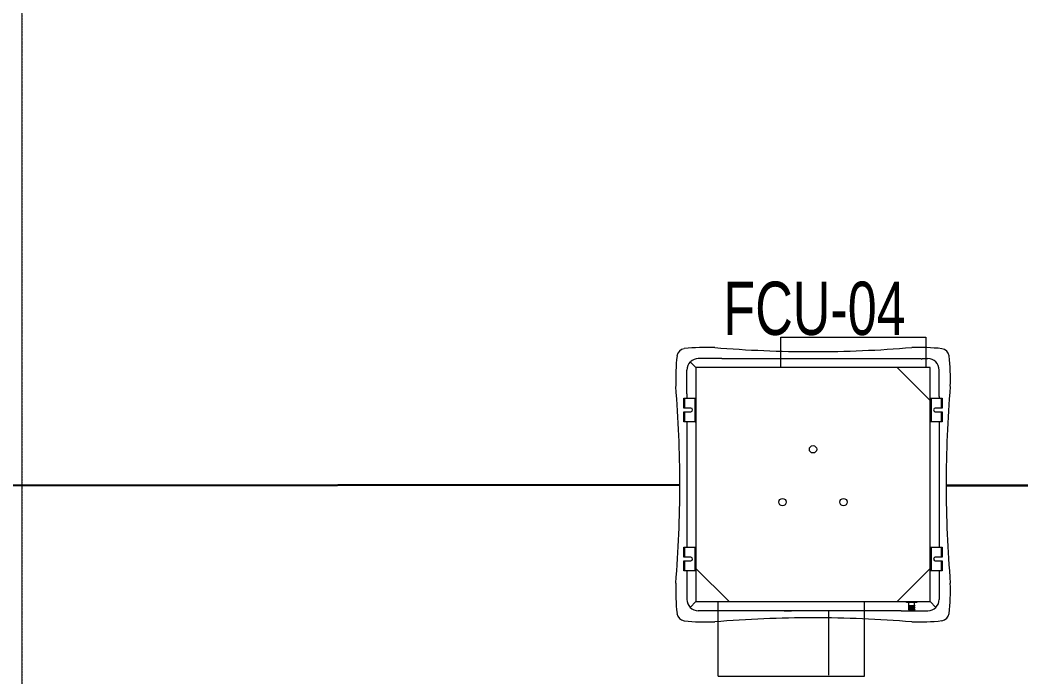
# Model space of a CAD drawing. Extents: x -1457 to 23780, y -2071 to 4205.
# Drawn here: x 9235 to 9479.4, y 2544.2 to 2704.7 of the extents above; entities that cross this region are included whole.
import ezdxf
from ezdxf.enums import TextEntityAlignment as Align

# ---------------------------------------------------------------- set-up
doc = ezdxf.new("R2010")
doc.units = 0
doc.header["$MEASUREMENT"] = 0
doc.linetypes.add('HIDDEN', pattern=[0.375, 0.25, -0.125])
doc.layers.get('0').update_dxf_attribs({"color": 9, "lineweight": 9})
for name, color, linetype, lineweight in [('E-KABLO', 7, 'Continuous', 30), ('M-TEFRIS2-015', 129, 'Continuous', 9), ('T-FC-KASETLİ-TAVAN', 230, 'Continuous', 9), ('T-FC-NUMARA', 62, 'Continuous', 9)]:
    doc.layers.add(name, color=color, linetype=linetype, lineweight=lineweight)
doc.styles.add('LUCIDASANS', font='arial.ttf', dxfattribs={"width": 0.8})

# ---------------------------------------------------------------- blocks, each defined once
blk = doc.blocks.new('A$C718138C8')
at = {"color": 252, "lineweight": 0}
for p, q in [((153.82, 15.43), (147.35, 15.43)), ((154.3, 15.43), (153.82, 15.43)), ((154.3, 15.93), (154.3, 16.13)), ((154.3, 16.13), (156.75, 16.13)), ((154.3, 15.93), (156.75, 15.93)), ((154.3, 13.43), (154.3, 15.93)), ((156.75, 16.13), (156.75, 14.48)), ((157.65, 16.13), (160.1, 16.13)), ((157.65, 14.48), (157.65, 16.13)), ((157.65, 15.93), (160.1, 15.93)), ((160.1, 16.13), (160.1, 15.93)), ((160.1, 15.93), (160.1, 13.43)), ((190.7, 15.43), (160.1, 15.43)), ((190.7, 15.93), (190.7, 16.13)), ((190.7, 16.13), (193.15, 16.13)), ((190.7, 13.43), (190.7, 15.93)), ((190.7, 15.93), (193.15, 15.93)), ((193.15, 16.13), (193.15, 14.48)), ((194.05, 16.13), (196.5, 16.13)), ((194.05, 14.48), (194.05, 16.13)), ((194.05, 15.93), (196.5, 15.93)), ((196.5, 16.13), (196.5, 15.93)), ((196.5, 15.93), (196.5, 13.43)), ((197.57, 15.43), (196.5, 15.43)), ((197.57, 15.43), (203.35, 15.43)), ((144.55, 6.16), (144.55, 12.63)), ((145.4, 14.64), (146.83, 13.2)), ((154.3, 13.43), (160.1, 13.43)), ((154.3, 13.23), (154.3, 13.43)), ((154.9, 13.23), (154.8, 13.23)), ((160.1, 13.43), (160.1, 13.23)), ((190.7, 13.43), (196.5, 13.43)), ((190.7, 13.43), (190.7, 13.23)), ((196.5, 13.43), (196.5, 13.23)), ((203.97, 13.2), (205.35, 14.59)), ((206.15, 10.93), (206.15, 12.63)), ((206.15, 6.86), (206.15, 10.99)), ((128.6, 7.75), (128.6, -27.95)), ((128.6, 7.75), (128.8, 7.75)), ((128.8, 7.75), (146.6, 7.75)), ((146.6, 7.75), (146.8, 7.75)), ((144.55, -36.85), (144.55, 6.16)), ((206.15, 6.86), (206.15, -36.85)), ((144.55, -8.33), (144.55, -10.11)), ((204, -7.47), (211.4, -7.47)), ((211.4, -7.47), (211.4, -42.87)), ((144.35, -19.14), (128.8, -19.14)), ((128.6, -27.95), (128.8, -27.95)), ((128.8, -27.95), (146.6, -27.95)), ((146.6, -27.95), (146.8, -27.95)), ((144.55, -36.85), (144.55, -43.37)), ((144.6, -38.82), (144.77, -38.72)), ((144.6, -38.82), (144.6, -40.12)), ((144.77, -38.72), (144.87, -38.72)), ((144.77, -40.22), (144.77, -38.72)), ((144.87, -38.72), (144.87, -40.22)), ((144.87, -38.77), (145.17, -38.77)), ((145.17, -38.77), (145.27, -38.72)), ((145.17, -38.77), (145.17, -40.17)), ((145.27, -38.72), (145.37, -38.72)), ((145.27, -40.22), (145.27, -38.72)), ((145.37, -38.72), (145.37, -40.22)), ((145.37, -38.77), (145.67, -38.77)), ((145.67, -38.77), (145.77, -38.72)), ((145.67, -38.77), (145.67, -40.17)), ((145.77, -40.22), (145.77, -38.72)), ((145.77, -38.72), (145.87, -38.72)), ((145.87, -38.72), (145.87, -40.22)), ((145.87, -38.77), (146.6, -38.77)), ((146.6, -38.22), (146.8, -38.22)), ((146.6, -38.77), (146.6, -38.22)), ((146.6, -39.27), (146.6, -38.77)), ((206.15, -36.85), (206.15, -41.72)), ((144.77, -40.22), (144.6, -40.12)), ((144.87, -40.22), (144.77, -40.22)), ((144.87, -40.17), (145.17, -40.17)), ((145.27, -40.22), (145.17, -40.17)), ((145.37, -40.22), (145.27, -40.22)), ((145.37, -40.17), (145.67, -40.17)), ((145.77, -40.22), (145.67, -40.17)), ((145.87, -40.22), (145.77, -40.22)), ((145.87, -40.17), (146.6, -40.17)), ((146.6, -39.27), (146.8, -39.27)), ((146.6, -39.47), (146.6, -39.27)), ((146.6, -39.67), (146.6, -39.47)), ((146.8, -39.67), (146.6, -39.67)), ((146.6, -40.17), (146.6, -39.67)), ((146.6, -40.72), (146.6, -40.17)), ((146.8, -40.72), (146.6, -40.72)), ((146.83, -43.94), (145.39, -45.37)), ((146.8, -43.17), (146.8, -43.47)), ((154.3, -44.17), (154.3, -43.97)), ((160.1, -43.97), (160.1, -44.17)), ((190.7, -44.17), (190.7, -43.97)), ((196.5, -43.97), (196.5, -44.17)), ((211.4, -42.87), (204, -42.87)), ((206.15, -42.1), (206.15, -43.37)), ((153.82, -46.17), (147.35, -46.17)), ((154.3, -46.17), (153.82, -46.17)), ((160.1, -44.17), (154.3, -44.17)), ((154.3, -46.67), (154.3, -44.17)), ((156.75, -45.22), (156.75, -46.87)), ((157.65, -46.87), (157.65, -45.22)), ((160.1, -44.17), (160.1, -46.67)), ((190.7, -46.17), (160.1, -46.17)), ((190.7, -46.67), (190.7, -44.17)), ((196.5, -44.17), (190.7, -44.17)), ((193.15, -45.22), (193.15, -46.87)), ((194.05, -46.87), (194.05, -45.22)), ((196.5, -44.17), (196.5, -46.67)), ((196.87, -46.17), (196.5, -46.17)), ((196.87, -46.17), (203.35, -46.17)), ((156.75, -46.67), (154.3, -46.67)), ((154.3, -46.87), (154.3, -46.67)), ((156.75, -46.87), (154.3, -46.87)), ((160.1, -46.67), (157.65, -46.67)), ((160.1, -46.87), (157.65, -46.87)), ((160.1, -46.67), (160.1, -46.87)), ((193.15, -46.67), (190.7, -46.67)), ((190.7, -46.87), (190.7, -46.67)), ((193.15, -46.87), (190.7, -46.87)), ((196.5, -46.67), (194.05, -46.67)), ((196.5, -46.87), (194.05, -46.87)), ((196.5, -46.67), (196.5, -46.87))]:
    blk.add_line(p, q, dxfattribs=at)
for p, q in [((146.8, 5.13), (154.9, 13.23)), ((146.8, 13.13), (146.8, 12.03)), ((146.8, 12.73), (146.8, 12.43)), ((147.3, 13.23), (146.9, 13.23)), ((154.9, 13.23), (147.3, 13.23)), ((158.16, 13.23), (154.9, 13.23)), ((190.7, 13.23), (158.16, 13.23)), ((195.9, 13.23), (190.7, 13.23)), ((196.5, 13.23), (196, 13.23)), ((203.9, 13.23), (196.5, 13.23)), ((204, 5.13), (204, 13.13)), ((204, 12.43), (204, 12.73)), ((146.8, 12.03), (146.8, 5.13)), ((146.8, 5.13), (146.8, -43.87)), ((204, -7.47), (204, 5.13)), ((204, -35.87), (204, -7.47)), ((146.8, -35.87), (154.9, -43.97)), ((204, -35.87), (195.92, -43.97)), ((204, -42.87), (204, -35.87)), ((146.8, -38.22), (146.8, -39.27)), ((146.8, -39.27), (146.8, -39.47)), ((146.8, -39.47), (146.8, -39.67)), ((146.8, -39.67), (146.8, -40.72)), ((146.9, -43.97), (147.3, -43.97)), ((147.3, -43.97), (158.44, -43.97)), ((158.44, -43.97), (195.92, -43.97)), ((195.92, -43.97), (203.9, -43.97)), ((204, -43.87), (204, -42.87)), ((204, -43.47), (204, -43.17))]:
    blk.add_line(p, q)
for centre in [(171.1, -7.92), (184, -15.37), (171.1, -22.81)]:
    blk.add_circle(centre, 0.9, dxfattribs=at)
for centre, radius, start, end in [((144.12, 15.85), 2, 96.5483, 173.6548), ((149.59, -31.84), 50, 88.068, 96.5483), ((175.35, 305.63), 288.5, 265.2133, 270), ((175.35, 305.63), 288.5, 270, 274.7719), ((201.11, -31.84), 50, 83.4517, 91.932), ((206.58, 15.85), 2, 6.3452, 83.4517), ((191.82, 10.54), 50, 173.6548, 182.1901), ((158.88, 10.54), 50, 357.8099, 6.3452), ((146.9, 13.13), 0.1, 134.9586, 180), ((146.9, 13.13), 0.1, 90, 134.9586), ((203.9, 13.13), 0.1, 45.0414, 90), ((203.9, 13.13), 0.1, 0, 45.0414), ((-145.65, -15.37), 288.5, 0, 4.7719), ((496.35, -15.37), 288.5, 175.2281, 180), ((-145.65, -15.37), 288.5, 355.2133, 0), ((496.35, -15.37), 288.5, 180, 184.7867), ((191.82, -41.13), 50, 178.0684, 186.5277), ((158.88, -41.13), 50, 353.4723, 1.9316), ((146.9, -43.87), 0.1, 180, 225.0414), ((146.9, -43.87), 0.1, 225.0414, 270), ((203.9, -43.87), 0.1, 270, 0), ((144.13, -46.58), 2, 186.5277, 263.4723), ((149.59, 1.1), 50, 263.4723, 271.9334), ((175.35, -336.37), 288.5, 90, 94.7867), ((175.35, -336.37), 288.5, 85.2281, 90), ((201.11, 1.1), 50, 268.0666, 276.5277), ((206.57, -46.58), 2, 276.5277, 353.4723)]:
    blk.add_arc(centre, radius, start, end)
for centre, radius, start, end in [((147.31, 12.72), 2.71, 89.2423, 135.0273), ((203.38, 12.72), 2.72, 43.4512, 90.6949), ((147.44, 12.59), 2.89, 135.0273, 179.2423), ((157.2, 14.48), 0.45, 180, 0), ((193.6, 14.48), 0.45, 180, 0), ((203.26, 12.59), 2.89, 0.7887, 43.545), ((147.44, -43.33), 2.89, 180.7417, 224.9567), ((203.35, -43.37), 2.8, 270, 0), ((206.27, -41.91), 0.225, 123.1177, 236.9215), ((147.31, -43.45), 2.71, 224.9567, 270.7417), ((157.2, -45.22), 0.45, 0, 180), ((193.6, -45.22), 0.45, 0, 180)]:
    blk.add_arc(centre, radius, start, end, dxfattribs=at)

msp = doc.modelspace()

# ---------------------------------------------------------------- linework, layer by layer
at = {"layer": 'E-KABLO', "color": 6}
for p, q in [((9396.12, 2591.17), (8949.29, 2590.57)), ((9781.21, 2590.96), (9461.12, 2590.96))]:
    msp.add_line(p, q, dxfattribs=at)
at = {"layer": 'M-TEFRIS2-015', "linetype": 'HIDDEN', "lineweight": 0}
msp.add_line((9235.5, 2743), (9235.5, 2447), dxfattribs=at)
at = {"layer": 'M-TEFRIS2-015', "linetype": 'HIDDEN', "lineweight": 0, "const_width": 0.2}
msp.add_lwpolyline([(9235.5, 2447), (9225.5, 2447), (9225.5, 2743), (9235.5, 2743)], close=True, dxfattribs=at)

# ---------------------------------------------------------------- block references
at = {"layer": 'T-FC-KASETLİ-TAVAN', "rotation": 90}
msp.add_blockref('A$C718138C8', (9413.25, 2415.82), dxfattribs=at)

# ---------------------------------------------------------------- texts
at = {"layer": 'T-FC-NUMARA', "color": 2, "ltscale": 0.5, "style": 'LUCIDASANS', "width": 0.7}
msp.add_text('FCU-04', height=13, dxfattribs=at).set_placement((9428.98, 2634.25), align=Align.MIDDLE)

doc.saveas('drawing.dxf')
